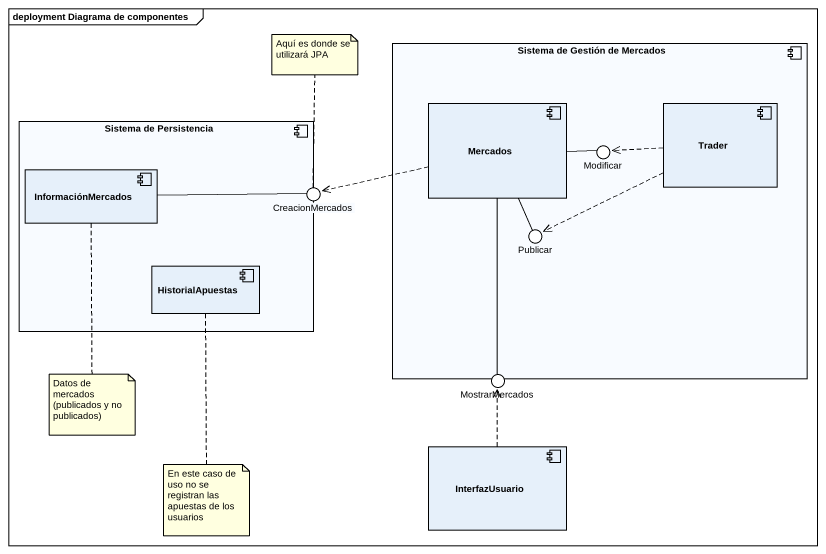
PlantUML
@startuml
mainframe deployment Diagrama de componentes
component "Sistema de Gestión de Mercados" as Sistema_de_Gestión_de {
  component Mercados
  component Trader
}
component "Sistema de Persistencia" as Sistema_de_Persistencia {
  component InformaciónMercados
  component HistorialApuestas
}
() Modificar
() CreacionMercados
() Publicar
() MostrarMercados
component InterfazUsuario
Sistema_de_Gestión_de -up- Modificar
Sistema_de_Gestión_de -left- Publicar
Mercados -right- Modificar
Mercados .left.> CreacionMercados
Mercados -- Publicar
Mercados -- MostrarMercados
Trader .left.> Modificar
Trader .left.> Publicar
InformaciónMercados -right- CreacionMercados
InterfazUsuario .up.> MostrarMercados
note top of CreacionMercados : Aquí es donde se utilizará JPA
note bottom of InformaciónMercados : Datos de mercados (publicados y no publicados)
note bottom of HistorialApuestas : En este caso de uso no se registran las apuestas de los usuarios
@enduml
